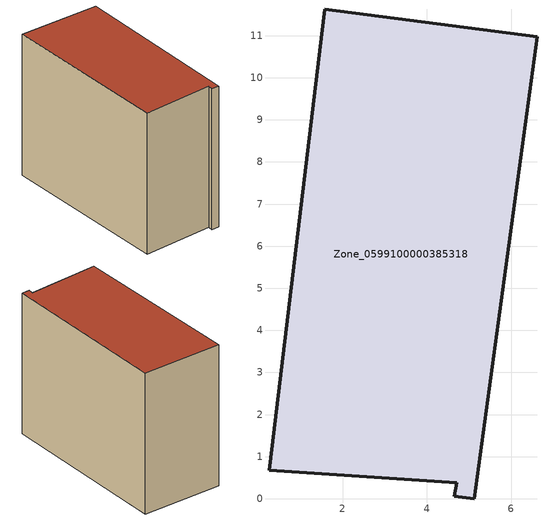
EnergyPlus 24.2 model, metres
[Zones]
Zone_0599100000385318
 floor ground (C_G): 5.12,0 4.65,0.06 4.72,0.38 0.25,0.67 1.58,11.63 6.62,10.97 z0
 wall outside (C_F): 1.58,11.63 0.25,0.67 4.72,0.38 4.65,0.06 5.12,0 6.62,10.97 1.58,11.63 z0:8.87
 roof outside (C_R): 4.65,0.06 5.12,0 6.62,10.97 1.58,11.63 0.25,0.67 4.72,0.38 z8.87
[BUILDING]
Pand.0599100000385318: North Axis=0; Terrain=City; Loads Convergence Tolerance Value=0.04; Temperature Convergence Tolerance Value=0.4; Solar Distribution=FullExterior; Maximum Number of Warmup Days=25; Minimum Number of Warmup Days=1
[Site:Location]
Rotterdam.The.Hague.AP_ZH_NLD Design_Conditions: Latitude=51.96; Longitude=4.45; Time Zone=1; Elevation=-4.5
[SITE:GROUNDTEMPERATURE:BUILDINGSURFACE]
18, 18, 18, 18, 18, 18, 18, 18, 18, 18, 18, 18
[MATERIAL] Thermal Absorptance=0.9; Solar Absorptance=0.7; Visible Absorptance=0.7
Name | Roughness | Thickness | Conductivity | Density | Specific Heat
G.TC.1992-2005 | MediumSmooth | 0.15 | 0.06 | 540 | 1210
F.TC.1992-2005 | Rough | 0.3 | 0.12 | 1920 | 840
R.TC.1992-2005 | MediumRough | 0.2 | 0.08 | 1500 | 1000
[CONSTRUCTION]
C_G: G.TC.1992-2005
C_F: F.TC.1992-2005
C_R: R.TC.1992-2005
[ZONE]
Zone_0599100000385318: Type=1; Multiplier=1; Ceiling Height=Autocalculate; Volume=Autocalculate; Floor Area=autocalculate; Part of Total Floor Area=Yes
[ZONEINFILTRATION:DESIGNFLOWRATE]
Infil_Zone_0599100000385318: Zone or ZoneList or Space or SpaceList=Zone_0599100000385318; Schedule=AlwaysOn; Design Flow Rate Calculation Method=Flow/Area; Flow Rate per Floor Area=0.0015; Constant Term Coefficient=1; Temperature Term Coefficient=0; Velocity Term Coefficient=0; Velocity Squared Term Coefficient=0
[HVACTEMPLATE:ZONE:IDEALLOADSAIRSYSTEM]
Zone_0599100000385318: Maximum Heating Supply Air Temperature=50; Minimum Cooling Supply Air Temperature=13; Maximum Heating Supply Air Humidity Ratio=0.0156; Minimum Cooling Supply Air Humidity Ratio=0.0077; Heating Limit=NoLimit; Cooling Limit=NoLimit; Dehumidification Control Type=ConstantSensibleHeatRatio; Cooling Sensible Heat Ratio=0.7; Dehumidification Setpoint=60; Humidification Control Type=None; Humidification Setpoint=30; Outdoor Air Method=None; Outdoor Air Flow Rate per Person=0.00944; Outdoor Air Flow Rate per Zone Floor Area=0; Outdoor Air Flow Rate per Zone=0; Demand Controlled Ventilation Type=None; Outdoor Air Economizer Type=NoEconomizer; Heat Recovery Type=None; Sensible Heat Recovery Effectiveness=0.7; Latent Heat Recovery Effectiveness=0.65
[ZONECONTROL:THERMOSTAT]
ThermostatControl_Zone_0599100000385318: Zone or ZoneList=Zone_0599100000385318; Control Type Schedule=DualSetpointControlType; Control 1=Thermostat_Zone_0599100000385318; Temperature Difference Between Cutout And Setpoint=0
[THERMOSTATSETPOINT:DUALSETPOINT]
Thermostat_Zone_0599100000385318: Heating Setpoint Temperature Schedule=HeatingSetpoint_Zone_0599100000385318; Cooling Setpoint Temperature Schedule=CoolingSetpoint_Zone_0599100000385318
[SCHEDULE:COMPACT]
HeatingSetpoint_Zone_0599100000385318: Through: 12/31, For: AllDays, Until: 24:00, 21
CoolingSetpoint_Zone_0599100000385318: Through: 12/31, For: AllDays, Until: 24:00, 24
DualSetpointControlType: Through: 12/31, For: AllDays, Until: 24:00, 4
AlwaysOn: Through: 12/31, For: AllDays, Until: 24:00, 1
